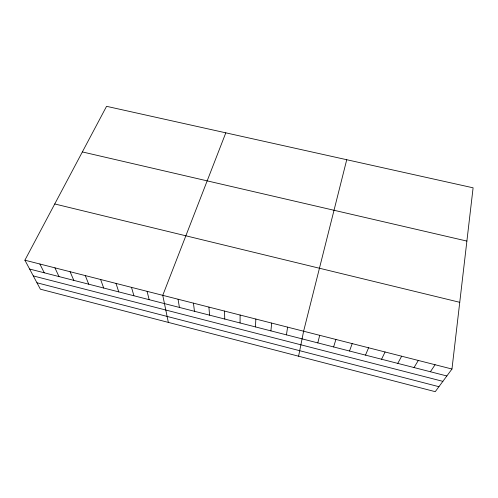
<?xml version="1.0" encoding="UTF-8"?>
<svg xmlns="http://www.w3.org/2000/svg" width="498" height="498" viewBox="0 0 498 498"><rect width="100%" height="100%" fill="white"/><g stroke="black" fill="none" stroke-linecap="round" stroke-linejoin="round"><path stroke-width="0.75" d="M240.067 322.972L240.117 315.041M255.437 326.912L255.854 319.05M270.9 330.871L271.684 323.084M451.966 369.03L473.1 187.814L106.56 106.323L24.9 260.199L40.369 289.182L435.246 391.677L451.966 369.03L24.9 260.199M286.443 334.855L287.601 327.142M298.595 356.207L303.612 331.22L346.733 159.721M317.799 342.892L319.716 335.322M333.61 346.944L335.913 339.455M349.515 351.022L352.204 343.601M225.812 132.835L162.759 295.326L168.343 322.399M365.501 355.118L368.588 347.778M381.586 359.239L385.066 351.98M397.759 363.384L401.649 356.201M414.031 367.555L418.32 360.452M430.39 371.751L435.096 364.729M82.363 151.927L466.887 241.076M54.743 203.962L459.747 302.305M29.619 269.038L446.849 375.965M33.291 275.923L442.871 381.35M36.945 282.771L438.931 386.691M39.871 264.015L44.272 272.798M54.929 267.849L59.001 276.571M70.069 271.709L73.816 280.368M85.295 275.587L88.712 284.184M100.615 279.49L103.696 288.025M116.015 283.418L118.761 291.884M131.509 287.365L133.906 295.768M147.091 291.336L149.145 299.672M178.06 299.223L179.417 307.428M193.442 303.145L194.457 311.281M208.911 307.092L209.571 315.159M224.474 311.057L224.779 319.056"/></g></svg>
